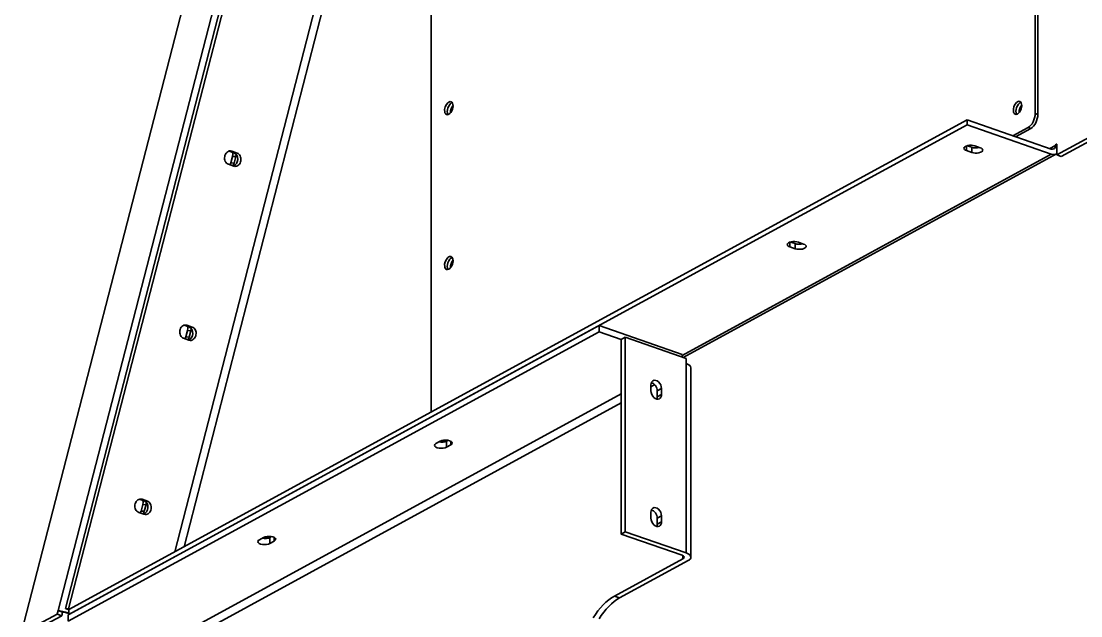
# Model space of a CAD drawing. Header units: millimetres. Extents: x 0 to 594, y 0 to 420.
# Drawn here: x 353.8 to 447.5, y 278.5 to 331.1 of the extents above; entities that cross this region are included whole.
import ezdxf

# ---------------------------------------------------------------- set-up
doc = ezdxf.new("R2010")
doc.units = ezdxf.units.MM

msp = doc.modelspace()

# ---------------------------------------------------------------- linework, layer by layer
at = {"color": 1, "lineweight": 35}
for p, q in [((380.849, 371.121), (357.077, 278.994)), ((381.452, 371.189), (357.709, 279.175)), ((381.738, 371.166), (357.995, 279.152)), ((377.639, 369.335), (353.805, 276.97)), ((367.381, 284.189), (389.09, 368.322)), ((389.767, 368.163), (368.216, 284.644)), ((390.06, 364.932), (390.06, 296.542)), ((443.471, 322.919), (443.471, 346.786)), ((443.705, 346.269), (443.705, 322.838)), ((391.303, 323.5), (391.251, 323.275)), ((391.251, 323.275), (391.256, 323.067)), ((391.403, 323.709), (391.303, 323.5)), ((391.536, 323.868), (391.403, 323.709)), ((391.493, 323.247), (391.537, 323.419)), ((391.609, 323.922), (391.536, 323.868)), ((391.537, 323.419), (391.609, 323.58)), ((391.682, 323.955), (391.609, 323.922)), ((391.609, 323.58), (391.703, 323.718)), ((391.753, 323.967), (391.682, 323.955)), ((391.703, 323.718), (391.811, 323.819)), ((391.819, 323.956), (391.753, 323.967)), ((391.779, 323.142), (391.824, 323.318)), ((391.811, 323.819), (391.922, 323.875)), ((391.892, 323.91), (391.819, 323.956)), ((391.824, 323.318), (391.899, 323.485)), ((391.891, 323.295), (391.845, 323.078)), ((391.883, 323.146), (391.944, 323.292)), ((391.99, 323.493), (391.891, 323.295)), ((391.949, 323.83), (391.892, 323.91)), ((391.899, 323.485), (391.995, 323.628)), ((391.944, 323.292), (391.983, 323.444)), ((391.984, 323.723), (391.949, 323.83)), ((391.983, 323.444), (391.996, 323.593)), ((391.996, 323.593), (391.984, 323.723)), ((441.591, 323.53), (441.539, 323.305)), ((441.539, 323.305), (441.544, 323.097)), ((441.69, 323.738), (441.591, 323.53)), ((441.824, 323.898), (441.69, 323.738)), ((441.769, 323.11), (441.781, 323.277)), ((441.781, 323.277), (441.825, 323.448)), ((441.896, 323.952), (441.824, 323.898)), ((441.825, 323.448), (441.897, 323.61)), ((441.97, 323.985), (441.896, 323.952)), ((441.897, 323.61), (441.991, 323.748)), ((442.041, 323.996), (441.97, 323.985)), ((441.991, 323.748), (442.099, 323.849)), ((442.107, 323.985), (442.041, 323.996)), ((442.067, 323.171), (442.112, 323.348)), ((442.099, 323.849), (442.21, 323.905)), ((442.18, 323.939), (442.107, 323.985)), ((442.112, 323.348), (442.187, 323.515)), ((442.179, 323.325), (442.133, 323.108)), ((442.171, 323.175), (442.232, 323.321)), ((442.278, 323.523), (442.179, 323.325)), ((442.237, 323.86), (442.18, 323.939)), ((442.187, 323.515), (442.283, 323.657)), ((442.232, 323.321), (442.271, 323.474)), ((442.272, 323.752), (442.237, 323.86)), ((442.271, 323.474), (442.284, 323.623)), ((442.284, 323.623), (442.272, 323.752)), ((358.03, 279.096), (437.458, 322.36)), ((391.256, 323.067), (391.28, 322.98)), ((391.28, 322.98), (391.317, 322.908)), ((391.317, 322.908), (391.365, 322.855)), ((391.365, 322.855), (391.424, 322.823)), ((391.424, 322.823), (391.514, 322.813)), ((391.481, 323.081), (391.493, 323.247)), ((391.502, 322.935), (391.481, 323.081)), ((391.555, 322.822), (391.502, 322.935)), ((391.514, 322.813), (391.612, 322.845)), ((391.612, 322.845), (391.711, 322.914)), ((391.711, 322.914), (391.804, 323.017)), ((391.766, 322.97), (391.779, 323.142)), ((391.804, 323.017), (391.883, 323.146)), ((437.458, 322.36), (437.458, 321.91)), ((437.458, 322.36), (444.877, 319.774)), ((441.544, 323.097), (441.568, 323.009)), ((441.568, 323.009), (441.605, 322.938)), ((441.605, 322.938), (441.653, 322.885)), ((441.653, 322.885), (441.712, 322.852)), ((441.712, 322.852), (441.802, 322.843)), ((441.79, 322.964), (441.769, 323.11)), ((441.843, 322.851), (441.79, 322.964)), ((441.802, 322.843), (441.9, 322.874)), ((441.9, 322.874), (441.999, 322.944)), ((441.999, 322.944), (442.092, 323.046)), ((442.054, 323), (442.067, 323.171)), ((442.092, 323.046), (442.171, 323.175)), ((443.288, 322.183), (443.366, 322.362)), ((443.366, 322.362), (443.423, 322.549)), ((443.423, 322.549), (443.459, 322.737)), ((443.459, 322.737), (443.471, 322.919)), ((443.471, 322.919), (443.705, 322.838)), ((443.658, 322.467), (443.6, 322.28)), ((443.693, 322.656), (443.658, 322.467)), ((443.705, 322.838), (443.693, 322.656)), ((358.03, 278.646), (437.458, 321.91)), ((437.458, 321.91), (444.877, 319.324)), ((441.506, 320.949), (442.846, 321.679)), ((443.081, 321.597), (441.74, 320.868)), ((442.846, 321.679), (442.968, 321.763)), ((442.846, 321.679), (443.081, 321.597)), ((442.968, 321.763), (443.085, 321.878)), ((443.202, 321.681), (443.081, 321.597)), ((443.085, 321.878), (443.193, 322.02)), ((443.193, 322.02), (443.288, 322.183)), ((443.32, 321.796), (443.202, 321.681)), ((443.428, 321.938), (443.32, 321.796)), ((443.522, 322.102), (443.428, 321.938)), ((443.6, 322.28), (443.522, 322.102)), ((445.392, 319.256), (450.577, 322.08)), ((445.782, 319.12), (450.967, 321.944)), ((371.988, 319.482), (372.065, 319.542)), ((372.065, 319.542), (372.149, 319.584)), ((372.149, 319.584), (372.238, 319.607)), ((372.611, 319.447), (372.186, 319.596)), ((372.224, 319.604), (372.43, 319.588)), ((372.238, 319.607), (372.328, 319.61)), ((372.328, 319.61), (372.43, 319.588)), ((372.43, 319.588), (372.898, 319.425)), ((437.171, 319.848), (437.194, 319.921)), ((437.186, 319.79), (437.171, 319.848)), ((437.23, 319.735), (437.186, 319.79)), ((437.194, 319.921), (437.263, 319.987)), ((437.301, 319.685), (437.23, 319.735)), ((437.263, 319.987), (437.371, 320.043)), ((437.396, 319.644), (437.301, 319.685)), ((437.371, 320.043), (437.511, 320.084)), ((437.396, 319.644), (437.396, 320.052)), ((437.864, 319.481), (437.396, 319.644)), ((437.46, 320.072), (437.864, 319.931)), ((437.511, 320.084), (437.671, 320.106)), ((437.671, 320.106), (437.838, 320.108)), ((437.838, 320.108), (438.001, 320.09)), ((437.864, 319.931), (438.022, 319.891)), ((437.864, 319.481), (437.864, 319.931)), ((438.001, 320.09), (438.145, 320.052)), ((438.022, 319.891), (438.2, 319.874)), ((438.145, 320.052), (438.614, 319.889)), ((438.2, 319.874), (438.382, 319.881)), ((438.382, 319.881), (438.55, 319.911)), ((438.614, 319.889), (438.709, 319.848)), ((438.747, 319.546), (438.639, 319.49)), ((438.709, 319.848), (438.78, 319.798)), ((438.816, 319.612), (438.747, 319.546)), ((438.78, 319.798), (438.824, 319.743)), ((438.839, 319.685), (438.816, 319.612)), ((438.824, 319.743), (438.839, 319.685)), ((444.763, 319.814), (445.267, 320.088)), ((444.877, 319.774), (445.003, 319.754)), ((445.003, 319.754), (445.116, 319.785)), ((445.116, 319.785), (445.179, 319.835)), ((445.179, 319.835), (445.227, 319.904)), ((445.227, 319.904), (445.257, 319.99)), ((445.257, 319.99), (445.267, 320.088)), ((445.267, 320.088), (445.299, 320.184)), ((445.267, 320.088), (445.392, 320.045)), ((445.299, 320.184), (445.331, 320.213)), ((445.331, 320.213), (445.362, 320.217)), ((445.362, 320.217), (445.384, 320.196)), ((445.384, 320.196), (445.392, 320.156)), ((445.392, 320.156), (445.392, 319.256)), ((371.789, 319.004), (371.799, 319.113)), ((371.796, 318.895), (371.789, 319.004)), ((371.819, 318.79), (371.796, 318.895)), ((371.799, 319.113), (371.825, 319.219)), ((371.857, 318.692), (371.819, 318.79)), ((371.825, 319.219), (371.866, 319.318)), ((371.909, 318.605), (371.857, 318.692)), ((371.866, 319.318), (371.921, 319.407)), ((371.974, 318.532), (371.909, 318.605)), ((371.921, 319.407), (371.988, 319.482)), ((372.493, 319.133), (372.344, 318.556)), ((372.516, 319.311), (372.493, 319.133)), ((372.78, 319.11), (372.493, 319.133)), ((372.495, 319.488), (372.516, 319.311)), ((372.755, 319.363), (372.611, 319.447)), ((372.611, 319.447), (372.898, 319.425)), ((372.631, 318.534), (372.78, 319.11)), ((372.867, 319.226), (372.755, 319.363)), ((372.78, 319.11), (372.802, 319.317)), ((372.833, 318.491), (372.918, 318.662)), ((372.936, 319.051), (372.867, 319.226)), ((372.898, 319.425), (372.981, 319.386)), ((372.918, 318.662), (372.953, 318.856)), ((372.953, 318.856), (372.936, 319.051)), ((372.981, 319.386), (373.056, 319.328)), ((373.056, 319.328), (373.121, 319.255)), ((373.121, 319.255), (373.173, 319.168)), ((373.205, 318.641), (373.164, 318.542)), ((373.173, 319.168), (373.211, 319.07)), ((373.231, 318.747), (373.205, 318.641)), ((373.211, 319.07), (373.234, 318.965)), ((373.241, 318.856), (373.231, 318.747)), ((373.234, 318.965), (373.241, 318.856)), ((412.24, 301.547), (444.877, 319.324)), ((412.356, 301.372), (445.355, 319.346)), ((438.009, 319.443), (437.864, 319.481)), ((438.171, 319.425), (438.009, 319.443)), ((438.339, 319.427), (438.171, 319.425)), ((438.499, 319.449), (438.339, 319.427)), ((438.639, 319.49), (438.499, 319.449)), ((444.877, 319.324), (445.005, 319.292)), ((445.005, 319.292), (445.129, 319.285)), ((445.129, 319.285), (445.247, 319.303)), ((445.247, 319.303), (445.355, 319.346)), ((445.355, 319.346), (445.392, 319.368)), ((445.392, 319.256), (445.782, 319.12)), ((372.049, 318.474), (371.974, 318.532)), ((372.132, 318.435), (372.049, 318.474)), ((372.6, 318.272), (372.132, 318.435)), ((372.344, 318.556), (372.275, 318.385)), ((372.631, 318.534), (372.344, 318.556)), ((372.52, 318.3), (372.586, 318.409)), ((372.557, 318.287), (372.709, 318.362)), ((372.586, 318.409), (372.631, 318.534)), ((372.702, 318.25), (372.6, 318.272)), ((372.792, 318.253), (372.702, 318.25)), ((372.709, 318.362), (372.833, 318.491)), ((372.881, 318.276), (372.792, 318.253)), ((372.965, 318.318), (372.881, 318.276)), ((373.042, 318.378), (372.965, 318.318)), ((373.109, 318.453), (373.042, 318.378)), ((373.164, 318.542), (373.109, 318.453)), ((421.553, 311.342), (421.577, 311.414)), ((421.568, 311.283), (421.553, 311.342)), ((421.612, 311.228), (421.568, 311.283)), ((421.577, 311.414), (421.645, 311.481)), ((421.684, 311.179), (421.612, 311.228)), ((421.645, 311.481), (421.754, 311.537)), ((421.778, 311.137), (421.684, 311.179)), ((421.754, 311.537), (421.893, 311.577)), ((421.778, 311.137), (421.778, 311.546)), ((422.247, 310.974), (421.778, 311.137)), ((421.842, 311.565), (422.247, 311.424)), ((421.893, 311.577), (422.053, 311.599)), ((422.053, 311.599), (422.221, 311.601)), ((422.221, 311.601), (422.384, 311.583)), ((422.247, 311.424), (422.405, 311.384)), ((422.247, 310.974), (422.247, 311.424)), ((422.384, 311.583), (422.528, 311.546)), ((422.405, 311.384), (422.583, 311.367)), ((422.528, 311.546), (422.997, 311.382)), ((422.583, 311.367), (422.764, 311.374)), ((422.764, 311.374), (422.933, 311.405)), ((422.997, 311.382), (423.091, 311.341)), ((423.091, 311.341), (423.163, 311.291)), ((423.198, 311.106), (423.13, 311.039)), ((423.163, 311.291), (423.207, 311.236)), ((423.222, 311.178), (423.198, 311.106)), ((423.207, 311.236), (423.222, 311.178)), ((391.536, 310.187), (391.403, 310.028)), ((391.609, 310.241), (391.536, 310.187)), ((391.682, 310.274), (391.609, 310.241)), ((391.753, 310.286), (391.682, 310.274)), ((391.819, 310.275), (391.753, 310.286)), ((391.811, 310.138), (391.922, 310.194)), ((391.892, 310.229), (391.819, 310.275)), ((391.949, 310.149), (391.892, 310.229)), ((391.984, 310.042), (391.949, 310.149)), ((422.391, 310.937), (422.247, 310.974)), ((422.554, 310.918), (422.391, 310.937)), ((422.722, 310.92), (422.554, 310.918)), ((422.882, 310.943), (422.722, 310.92)), ((423.021, 310.983), (422.882, 310.943)), ((423.13, 311.039), (423.021, 310.983)), ((391.303, 309.819), (391.251, 309.594)), ((391.251, 309.594), (391.256, 309.386)), ((391.256, 309.386), (391.28, 309.299)), ((391.28, 309.299), (391.317, 309.227)), ((391.403, 310.028), (391.303, 309.819)), ((391.317, 309.227), (391.365, 309.174)), ((391.481, 309.4), (391.493, 309.566)), ((391.502, 309.254), (391.481, 309.4)), ((391.493, 309.566), (391.537, 309.738)), ((391.555, 309.141), (391.502, 309.254)), ((391.537, 309.738), (391.609, 309.899)), ((391.609, 309.899), (391.703, 310.037)), ((391.612, 309.164), (391.711, 309.233)), ((391.703, 310.037), (391.811, 310.138)), ((391.711, 309.233), (391.804, 309.336)), ((391.766, 309.289), (391.779, 309.461)), ((391.779, 309.461), (391.824, 309.637)), ((391.804, 309.336), (391.883, 309.465)), ((391.824, 309.637), (391.899, 309.804)), ((391.891, 309.614), (391.845, 309.397)), ((391.883, 309.465), (391.944, 309.611)), ((391.99, 309.812), (391.891, 309.614)), ((391.899, 309.804), (391.995, 309.947)), ((391.944, 309.611), (391.983, 309.763)), ((391.983, 309.763), (391.996, 309.912)), ((391.996, 309.912), (391.984, 310.042)), ((391.365, 309.174), (391.424, 309.142)), ((391.424, 309.142), (391.514, 309.132)), ((391.514, 309.132), (391.612, 309.164)), ((404.9, 304.176), (357.967, 278.612)), ((404.9, 303.636), (357.967, 278.072)), ((367.821, 303.625), (367.831, 303.734)), ((367.827, 303.516), (367.821, 303.625)), ((367.831, 303.734), (367.857, 303.84)), ((367.857, 303.84), (367.898, 303.939)), ((367.898, 303.939), (367.953, 304.028)), ((367.953, 304.028), (368.02, 304.103)), ((368.02, 304.103), (368.097, 304.163)), ((368.097, 304.163), (368.181, 304.205)), ((368.181, 304.205), (368.27, 304.228)), ((368.643, 304.069), (368.218, 304.217)), ((368.255, 304.226), (368.461, 304.209)), ((368.27, 304.228), (368.359, 304.231)), ((368.359, 304.231), (368.461, 304.209)), ((368.525, 303.754), (368.376, 303.177)), ((368.461, 304.209), (368.93, 304.046)), ((368.548, 303.932), (368.525, 303.754)), ((368.811, 303.731), (368.525, 303.754)), ((368.527, 304.109), (368.548, 303.932)), ((368.787, 303.985), (368.643, 304.069)), ((368.643, 304.069), (368.93, 304.046)), ((368.663, 303.155), (368.811, 303.731)), ((368.899, 303.847), (368.787, 303.985)), ((368.811, 303.731), (368.834, 303.938)), ((368.968, 303.672), (368.899, 303.847)), ((368.93, 304.046), (369.013, 304.007)), ((368.985, 303.477), (368.968, 303.672)), ((369.013, 304.007), (369.088, 303.949)), ((369.088, 303.949), (369.152, 303.876)), ((369.152, 303.876), (369.205, 303.789)), ((369.205, 303.789), (369.243, 303.691)), ((369.243, 303.691), (369.266, 303.586)), ((404.9, 303.636), (404.9, 304.176)), ((412.24, 301.617), (404.9, 304.176)), ((406.852, 302.955), (404.9, 303.636)), ((367.85, 303.411), (367.827, 303.516)), ((367.888, 303.313), (367.85, 303.411)), ((367.941, 303.226), (367.888, 303.313)), ((368.006, 303.153), (367.941, 303.226)), ((368.081, 303.095), (368.006, 303.153)), ((368.164, 303.056), (368.081, 303.095)), ((368.632, 302.893), (368.164, 303.056)), ((368.376, 303.177), (368.306, 303.006)), ((368.663, 303.155), (368.376, 303.177)), ((368.552, 302.921), (368.618, 303.03)), ((368.589, 302.908), (368.74, 302.983)), ((368.618, 303.03), (368.663, 303.155)), ((368.734, 302.871), (368.632, 302.893)), ((368.824, 302.874), (368.734, 302.871)), ((368.74, 302.983), (368.865, 303.113)), ((368.912, 302.897), (368.824, 302.874)), ((368.865, 303.113), (368.95, 303.283)), ((368.996, 302.939), (368.912, 302.897)), ((368.95, 303.283), (368.985, 303.477)), ((369.073, 302.999), (368.996, 302.939)), ((369.14, 303.074), (369.073, 302.999)), ((369.195, 303.163), (369.14, 303.074)), ((369.237, 303.262), (369.195, 303.163)), ((369.263, 303.368), (369.237, 303.262)), ((369.272, 303.477), (369.263, 303.368)), ((369.266, 303.586), (369.272, 303.477)), ((406.852, 302.955), (407.227, 303.16)), ((406.852, 285.764), (406.852, 302.955)), ((407.227, 303.16), (412.615, 301.281)), ((407.227, 285.968), (407.227, 303.16)), ((412.24, 301.412), (412.24, 301.617)), ((412.615, 301.281), (412.615, 300.831)), ((412.615, 300.831), (412.789, 300.755)), ((412.615, 284.09), (412.615, 300.831)), ((412.789, 300.755), (412.919, 300.665)), ((412.919, 300.665), (413, 300.563)), ((413, 300.563), (413.028, 300.457)), ((413.028, 283.716), (413.028, 300.457)), ((409.492, 298.95), (409.504, 299.068)), ((409.825, 298.963), (409.492, 298.781)), ((409.492, 298.41), (409.492, 298.95)), ((409.504, 299.068), (409.539, 299.171)), ((409.624, 299.107), (409.525, 299.139)), ((409.539, 299.171), (409.597, 299.254)), ((409.597, 299.254), (409.673, 299.313)), ((409.722, 299.051), (409.624, 299.107)), ((409.673, 299.313), (409.786, 299.349)), ((409.813, 298.975), (409.722, 299.051)), ((409.786, 299.349), (409.912, 299.34)), ((409.895, 298.88), (409.813, 298.975)), ((409.912, 299.34), (410.043, 299.289)), ((410.043, 299.289), (410.166, 299.2)), ((410.166, 299.2), (410.274, 299.078)), ((410.274, 299.078), (410.358, 298.934)), ((410.358, 298.934), (410.411, 298.778)), ((365.576, 275.659), (406.852, 298.142)), ((409.51, 298.255), (409.492, 298.41)), ((409.563, 298.099), (409.51, 298.255)), ((409.646, 297.955), (409.563, 298.099)), ((409.962, 298.772), (409.895, 298.88)), ((410.012, 298.656), (409.962, 298.772)), ((410.043, 298.537), (410.012, 298.656)), ((410.054, 298.419), (410.043, 298.537)), ((410.429, 298.623), (410.054, 298.419)), ((410.054, 297.879), (410.054, 298.419)), ((410.429, 298.083), (410.054, 297.879)), ((410.416, 297.965), (410.381, 297.862)), ((410.411, 298.778), (410.429, 298.623)), ((410.429, 298.083), (410.416, 297.965)), ((410.429, 298.623), (410.429, 298.083)), ((406.852, 297.343), (365.966, 275.073)), ((409.754, 297.833), (409.646, 297.955)), ((409.878, 297.744), (409.754, 297.833)), ((410.008, 297.693), (409.878, 297.744)), ((410.134, 297.684), (410.008, 297.693)), ((410.02, 297.69), (410.045, 297.78)), ((410.045, 297.78), (410.054, 297.879)), ((410.247, 297.72), (410.134, 297.684)), ((410.323, 297.779), (410.247, 297.72)), ((410.381, 297.862), (410.323, 297.779)), ((390.354, 293.598), (390.388, 293.685)), ((390.382, 293.519), (390.354, 293.598)), ((390.464, 293.447), (390.382, 293.519)), ((390.388, 293.685), (390.485, 293.761)), ((390.593, 293.389), (390.464, 293.447)), ((390.485, 293.761), (390.86, 293.965)), ((390.755, 293.351), (390.593, 293.389)), ((390.731, 293.895), (390.917, 293.877)), ((390.936, 293.337), (390.755, 293.351)), ((390.86, 293.965), (390.996, 294.02)), ((390.917, 293.877), (391.107, 293.885)), ((391.012, 293.961), (390.919, 293.993)), ((391.119, 293.347), (390.936, 293.337)), ((390.996, 294.02), (391.163, 294.053)), ((391.012, 293.961), (391.012, 294.024)), ((391.249, 293.91), (391.012, 293.961)), ((391.107, 293.885), (391.281, 293.919)), ((391.286, 293.38), (391.119, 293.347)), ((391.163, 294.053), (391.346, 294.064)), ((391.281, 293.919), (391.422, 293.975)), ((391.422, 293.435), (391.286, 293.38)), ((391.346, 294.064), (391.527, 294.049)), ((391.422, 293.975), (391.551, 294.045)), ((391.422, 293.975), (391.422, 293.435)), ((391.797, 293.639), (391.422, 293.435)), ((391.527, 294.049), (391.69, 294.011)), ((391.69, 294.011), (391.818, 293.953)), ((391.797, 293.965), (391.797, 293.639)), ((391.895, 293.716), (391.797, 293.639)), ((391.818, 293.953), (391.9, 293.882)), ((391.929, 293.802), (391.895, 293.716)), ((391.9, 293.882), (391.929, 293.802)), ((363.93, 288.56), (363.985, 288.649)), ((363.985, 288.649), (364.052, 288.724)), ((364.052, 288.724), (364.129, 288.784)), ((364.129, 288.784), (364.213, 288.826)), ((364.213, 288.826), (364.301, 288.849)), ((364.675, 288.69), (364.249, 288.838)), ((364.287, 288.847), (364.493, 288.83)), ((364.301, 288.849), (364.391, 288.852)), ((364.391, 288.852), (364.493, 288.83)), ((364.493, 288.83), (364.961, 288.667)), ((364.558, 288.73), (364.579, 288.553)), ((364.819, 288.606), (364.675, 288.69)), ((364.675, 288.69), (364.961, 288.667)), ((364.931, 288.468), (364.819, 288.606)), ((364.961, 288.667), (365.044, 288.628)), ((365.044, 288.628), (365.119, 288.57)), ((363.853, 288.246), (363.862, 288.355)), ((363.859, 288.137), (363.853, 288.246)), ((363.882, 288.032), (363.859, 288.137)), ((363.862, 288.355), (363.888, 288.461)), ((363.92, 287.934), (363.882, 288.032)), ((363.888, 288.461), (363.93, 288.56)), ((363.973, 287.847), (363.92, 287.934)), ((364.037, 287.774), (363.973, 287.847)), ((364.112, 287.716), (364.037, 287.774)), ((364.195, 287.677), (364.112, 287.716)), ((364.664, 287.514), (364.195, 287.677)), ((364.408, 287.798), (364.338, 287.627)), ((364.556, 288.375), (364.408, 287.798)), ((364.694, 287.776), (364.408, 287.798)), ((364.579, 288.553), (364.556, 288.375)), ((364.843, 288.353), (364.556, 288.375)), ((364.649, 287.652), (364.694, 287.776)), ((364.694, 287.776), (364.843, 288.353)), ((364.772, 287.604), (364.897, 287.734)), ((364.843, 288.353), (364.866, 288.559)), ((364.897, 287.734), (364.981, 287.905)), ((364.999, 288.293), (364.931, 288.468)), ((364.981, 287.905), (365.017, 288.098)), ((365.017, 288.098), (364.999, 288.293)), ((365.172, 287.695), (365.105, 287.62)), ((365.119, 288.57), (365.184, 288.497)), ((365.227, 287.784), (365.172, 287.695)), ((365.184, 288.497), (365.237, 288.41)), ((365.268, 287.883), (365.227, 287.784)), ((365.237, 288.41), (365.275, 288.312)), ((365.294, 287.989), (365.268, 287.883)), ((365.275, 288.312), (365.298, 288.207)), ((365.304, 288.098), (365.294, 287.989)), ((365.298, 288.207), (365.304, 288.098)), ((409.492, 287.699), (409.504, 287.817)), ((409.492, 287.159), (409.492, 287.699)), ((409.504, 287.817), (409.539, 287.92)), ((409.624, 287.856), (409.525, 287.888)), ((409.539, 287.92), (409.597, 288.003)), ((409.597, 288.003), (409.673, 288.063)), ((409.722, 287.8), (409.624, 287.856)), ((409.673, 288.063), (409.786, 288.098)), ((409.813, 287.724), (409.722, 287.8)), ((409.786, 288.098), (409.912, 288.09)), ((409.895, 287.629), (409.813, 287.724)), ((409.912, 288.09), (410.043, 288.039)), ((410.043, 288.039), (410.166, 287.949)), ((410.166, 287.949), (410.274, 287.827)), ((410.274, 287.827), (410.358, 287.683)), ((410.358, 287.683), (410.411, 287.527)), ((364.583, 287.542), (364.649, 287.652)), ((364.621, 287.529), (364.772, 287.604)), ((364.766, 287.492), (364.664, 287.514)), ((364.855, 287.495), (364.766, 287.492)), ((364.944, 287.518), (364.855, 287.495)), ((365.028, 287.56), (364.944, 287.518)), ((365.105, 287.62), (365.028, 287.56)), ((409.51, 287.004), (409.492, 287.159)), ((409.563, 286.849), (409.51, 287.004)), ((409.646, 286.704), (409.563, 286.849)), ((409.962, 287.522), (409.895, 287.629)), ((410.012, 287.405), (409.962, 287.522)), ((410.043, 287.286), (410.012, 287.405)), ((410.054, 287.168), (410.043, 287.286)), ((410.429, 287.372), (410.054, 287.168)), ((410.054, 286.628), (410.054, 287.168)), ((410.429, 286.832), (410.054, 286.628)), ((410.411, 287.527), (410.429, 287.372)), ((410.429, 286.832), (410.416, 286.715)), ((410.429, 287.372), (410.429, 286.832)), ((406.852, 285.764), (407.227, 285.968)), ((412.615, 284.09), (407.227, 285.968)), ((409.754, 286.583), (409.646, 286.704)), ((409.878, 286.493), (409.754, 286.583)), ((410.008, 286.442), (409.878, 286.493)), ((410.134, 286.434), (410.008, 286.442)), ((410.02, 286.439), (410.045, 286.529)), ((410.045, 286.529), (410.054, 286.628)), ((410.247, 286.469), (410.134, 286.434)), ((410.323, 286.528), (410.247, 286.469)), ((410.381, 286.611), (410.323, 286.528)), ((410.416, 286.715), (410.381, 286.611)), ((374.736, 285.091), (374.77, 285.178)), ((374.765, 285.012), (374.736, 285.091)), ((374.847, 284.94), (374.765, 285.012)), ((374.77, 285.178), (374.868, 285.255)), ((374.975, 284.882), (374.847, 284.94)), ((374.868, 285.255), (375.243, 285.459)), ((375.138, 284.845), (374.975, 284.882)), ((375.114, 285.389), (375.3, 285.37)), ((375.243, 285.459), (375.379, 285.513)), ((375.3, 285.37), (375.489, 285.379)), ((375.395, 285.454), (375.301, 285.486)), ((375.379, 285.513), (375.546, 285.547)), ((375.395, 285.454), (375.395, 285.518)), ((375.631, 285.404), (375.395, 285.454)), ((375.489, 285.379), (375.664, 285.412)), ((375.669, 284.874), (375.502, 284.84)), ((375.546, 285.547), (375.729, 285.557)), ((375.664, 285.412), (375.805, 285.468)), ((375.805, 284.928), (375.669, 284.874)), ((375.729, 285.557), (375.91, 285.542)), ((375.805, 285.468), (375.934, 285.538)), ((375.805, 285.468), (375.805, 284.928)), ((376.18, 285.132), (375.805, 284.928)), ((375.91, 285.542), (376.072, 285.504)), ((376.072, 285.504), (376.201, 285.447)), ((376.18, 285.459), (376.18, 285.132)), ((376.277, 285.209), (376.18, 285.132)), ((376.201, 285.447), (376.283, 285.375)), ((376.311, 285.295), (376.277, 285.209)), ((376.283, 285.375), (376.311, 285.295)), ((412.24, 283.886), (406.852, 285.764)), ((375.319, 284.83), (375.138, 284.845)), ((375.502, 284.84), (375.319, 284.83)), ((412.789, 284.014), (412.615, 284.09)), ((412.919, 283.923), (412.789, 284.014)), ((413, 283.822), (412.919, 283.923)), ((412.318, 283.58), (406.259, 280.279)), ((406.727, 280.116), (412.787, 283.416)), ((412.379, 283.81), (412.24, 283.886)), ((412.318, 283.58), (412.318, 283.852)), ((412.318, 283.58), (412.4, 283.644)), ((412.415, 283.764), (412.379, 283.81)), ((412.4, 283.644), (412.428, 283.716)), ((412.428, 283.716), (412.415, 283.764)), ((412.787, 283.416), (412.89, 283.483)), ((412.89, 283.483), (412.966, 283.557)), ((412.966, 283.557), (413.012, 283.635)), ((413.028, 283.716), (413, 283.822)), ((413.012, 283.635), (413.028, 283.716)), ((406.259, 280.279), (406.007, 280.127)), ((406.259, 280.279), (406.727, 280.116)), ((405.03, 279.247), (404.803, 278.967)), ((405.266, 279.505), (405.03, 279.247)), ((405.509, 279.739), (405.266, 279.505)), ((405.756, 279.946), (405.509, 279.739)), ((405.539, 279.13), (405.768, 279.375)), ((406.007, 280.127), (405.756, 279.946)), ((405.768, 279.375), (406.002, 279.598)), ((406.002, 279.598), (406.242, 279.796)), ((406.242, 279.796), (406.484, 279.969)), ((406.484, 279.969), (406.727, 280.116)), ((356.995, 278.676), (353.805, 276.97)), ((354.196, 276.834), (357.385, 278.54)), ((357.077, 278.994), (356.995, 278.676)), ((356.995, 278.676), (357.385, 278.54)), ((357.499, 278.929), (357.077, 278.994)), ((357.077, 278.994), (357.467, 278.858)), ((357.385, 278.54), (357.467, 278.858)), ((357.467, 278.858), (357.721, 278.817)), ((358.03, 278.801), (357.499, 278.929)), ((357.709, 279.175), (358.03, 279.063)), ((357.995, 279.152), (357.709, 279.175)), ((357.721, 278.817), (358.03, 278.737)), ((357.967, 278.072), (357.967, 278.612)), ((358.08, 279.123), (357.995, 279.152)), ((358.03, 279.096), (358.03, 278.646)), ((404.584, 278.666), (404.377, 278.345)), ((404.803, 278.967), (404.584, 278.666)), ((404.901, 278.271), (405.104, 278.576)), ((405.104, 278.576), (405.317, 278.863)), ((405.317, 278.863), (405.539, 279.13))]:
    msp.add_line(p, q, dxfattribs=at)

doc.saveas('drawing.dxf')
